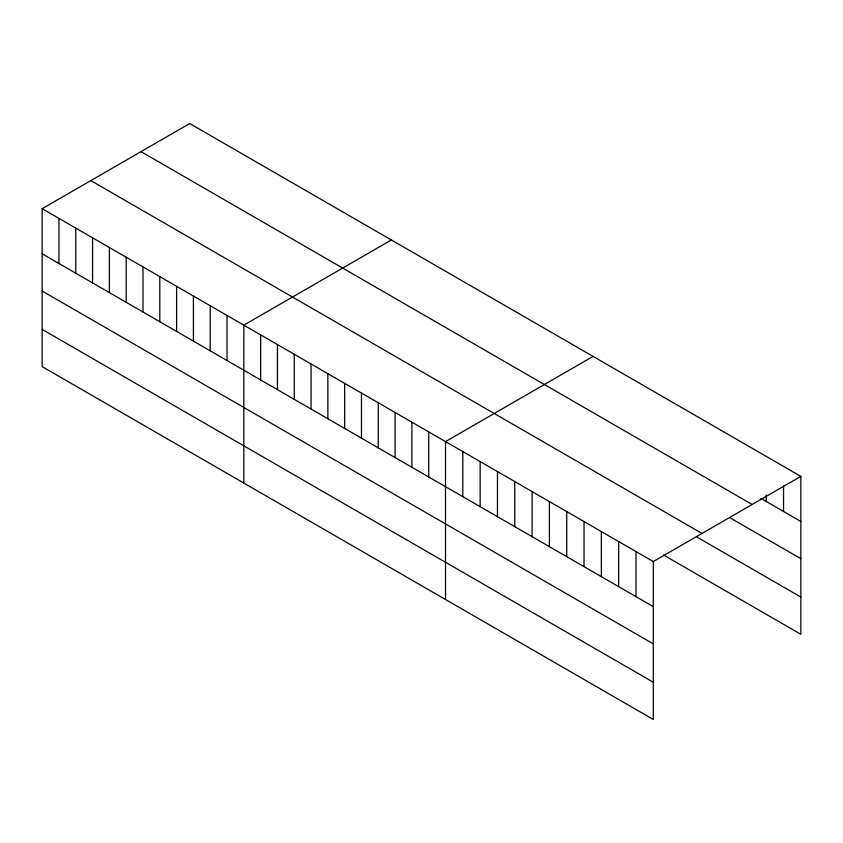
<?xml version="1.0" encoding="UTF-8"?>
<svg xmlns="http://www.w3.org/2000/svg" width="843" height="843" viewBox="0 0 843 843"><rect width="100%" height="100%" fill="white"/><g stroke="black" fill="none" stroke-linecap="round" stroke-linejoin="round"><path stroke-width="1.26" d="M42.15 208.706L653.304 561.564L653.304 719.469L42.15 366.621L42.15 208.706L189.696 123.531L800.85 476.379L800.85 634.294L663.399 554.936M391.373 239.97L243.838 325.145L243.838 483.06M593.061 356.41L445.515 441.595L445.515 599.499M653.304 561.564L800.85 476.379M760.808 498.339L800.85 521.459M141.002 151.635L752.167 504.483M729.416 517.454L800.85 558.698M90.833 180.602L701.998 533.45M696.95 537.075L800.85 597.055M42.15 253.796L653.304 606.644M42.15 291.025L653.304 643.873M42.15 329.392L653.304 682.24M783.537 485.705L783.537 511.469M766.213 495.031L766.213 501.469M635.991 551.564L635.991 596.644M618.678 541.564L618.678 586.654M601.365 531.564L601.365 576.654M584.041 521.575L584.041 566.654M566.728 511.575L566.728 556.654M549.415 501.574L549.415 546.664M532.091 491.574L532.091 536.664M514.778 481.585L514.778 526.664M497.465 471.585L497.465 516.664M480.152 461.585L480.152 506.675M462.828 451.585L462.828 496.675M428.708 431.89L428.708 476.969M411.9 422.185L411.9 467.264M395.093 412.48L395.093 457.57M378.286 402.775L378.286 447.865M361.478 393.07L361.478 438.16M344.671 383.375L344.671 428.455M327.864 373.67L327.864 418.75M311.056 363.965L311.056 409.045M294.249 354.26L294.249 399.35M277.442 344.555L277.442 389.645M260.635 334.85L260.635 379.94M227.03 315.451L227.03 360.53M210.223 305.746L210.223 350.825M193.416 296.041L193.416 341.13M176.608 286.335L176.608 331.425M159.801 276.63L159.801 321.72M142.994 266.925L142.994 312.015M126.187 257.231L126.187 302.31M109.379 247.526L109.379 292.605M92.572 237.821L92.572 282.9M75.765 228.116L75.765 273.206M58.957 218.411L58.957 263.501"/></g></svg>
